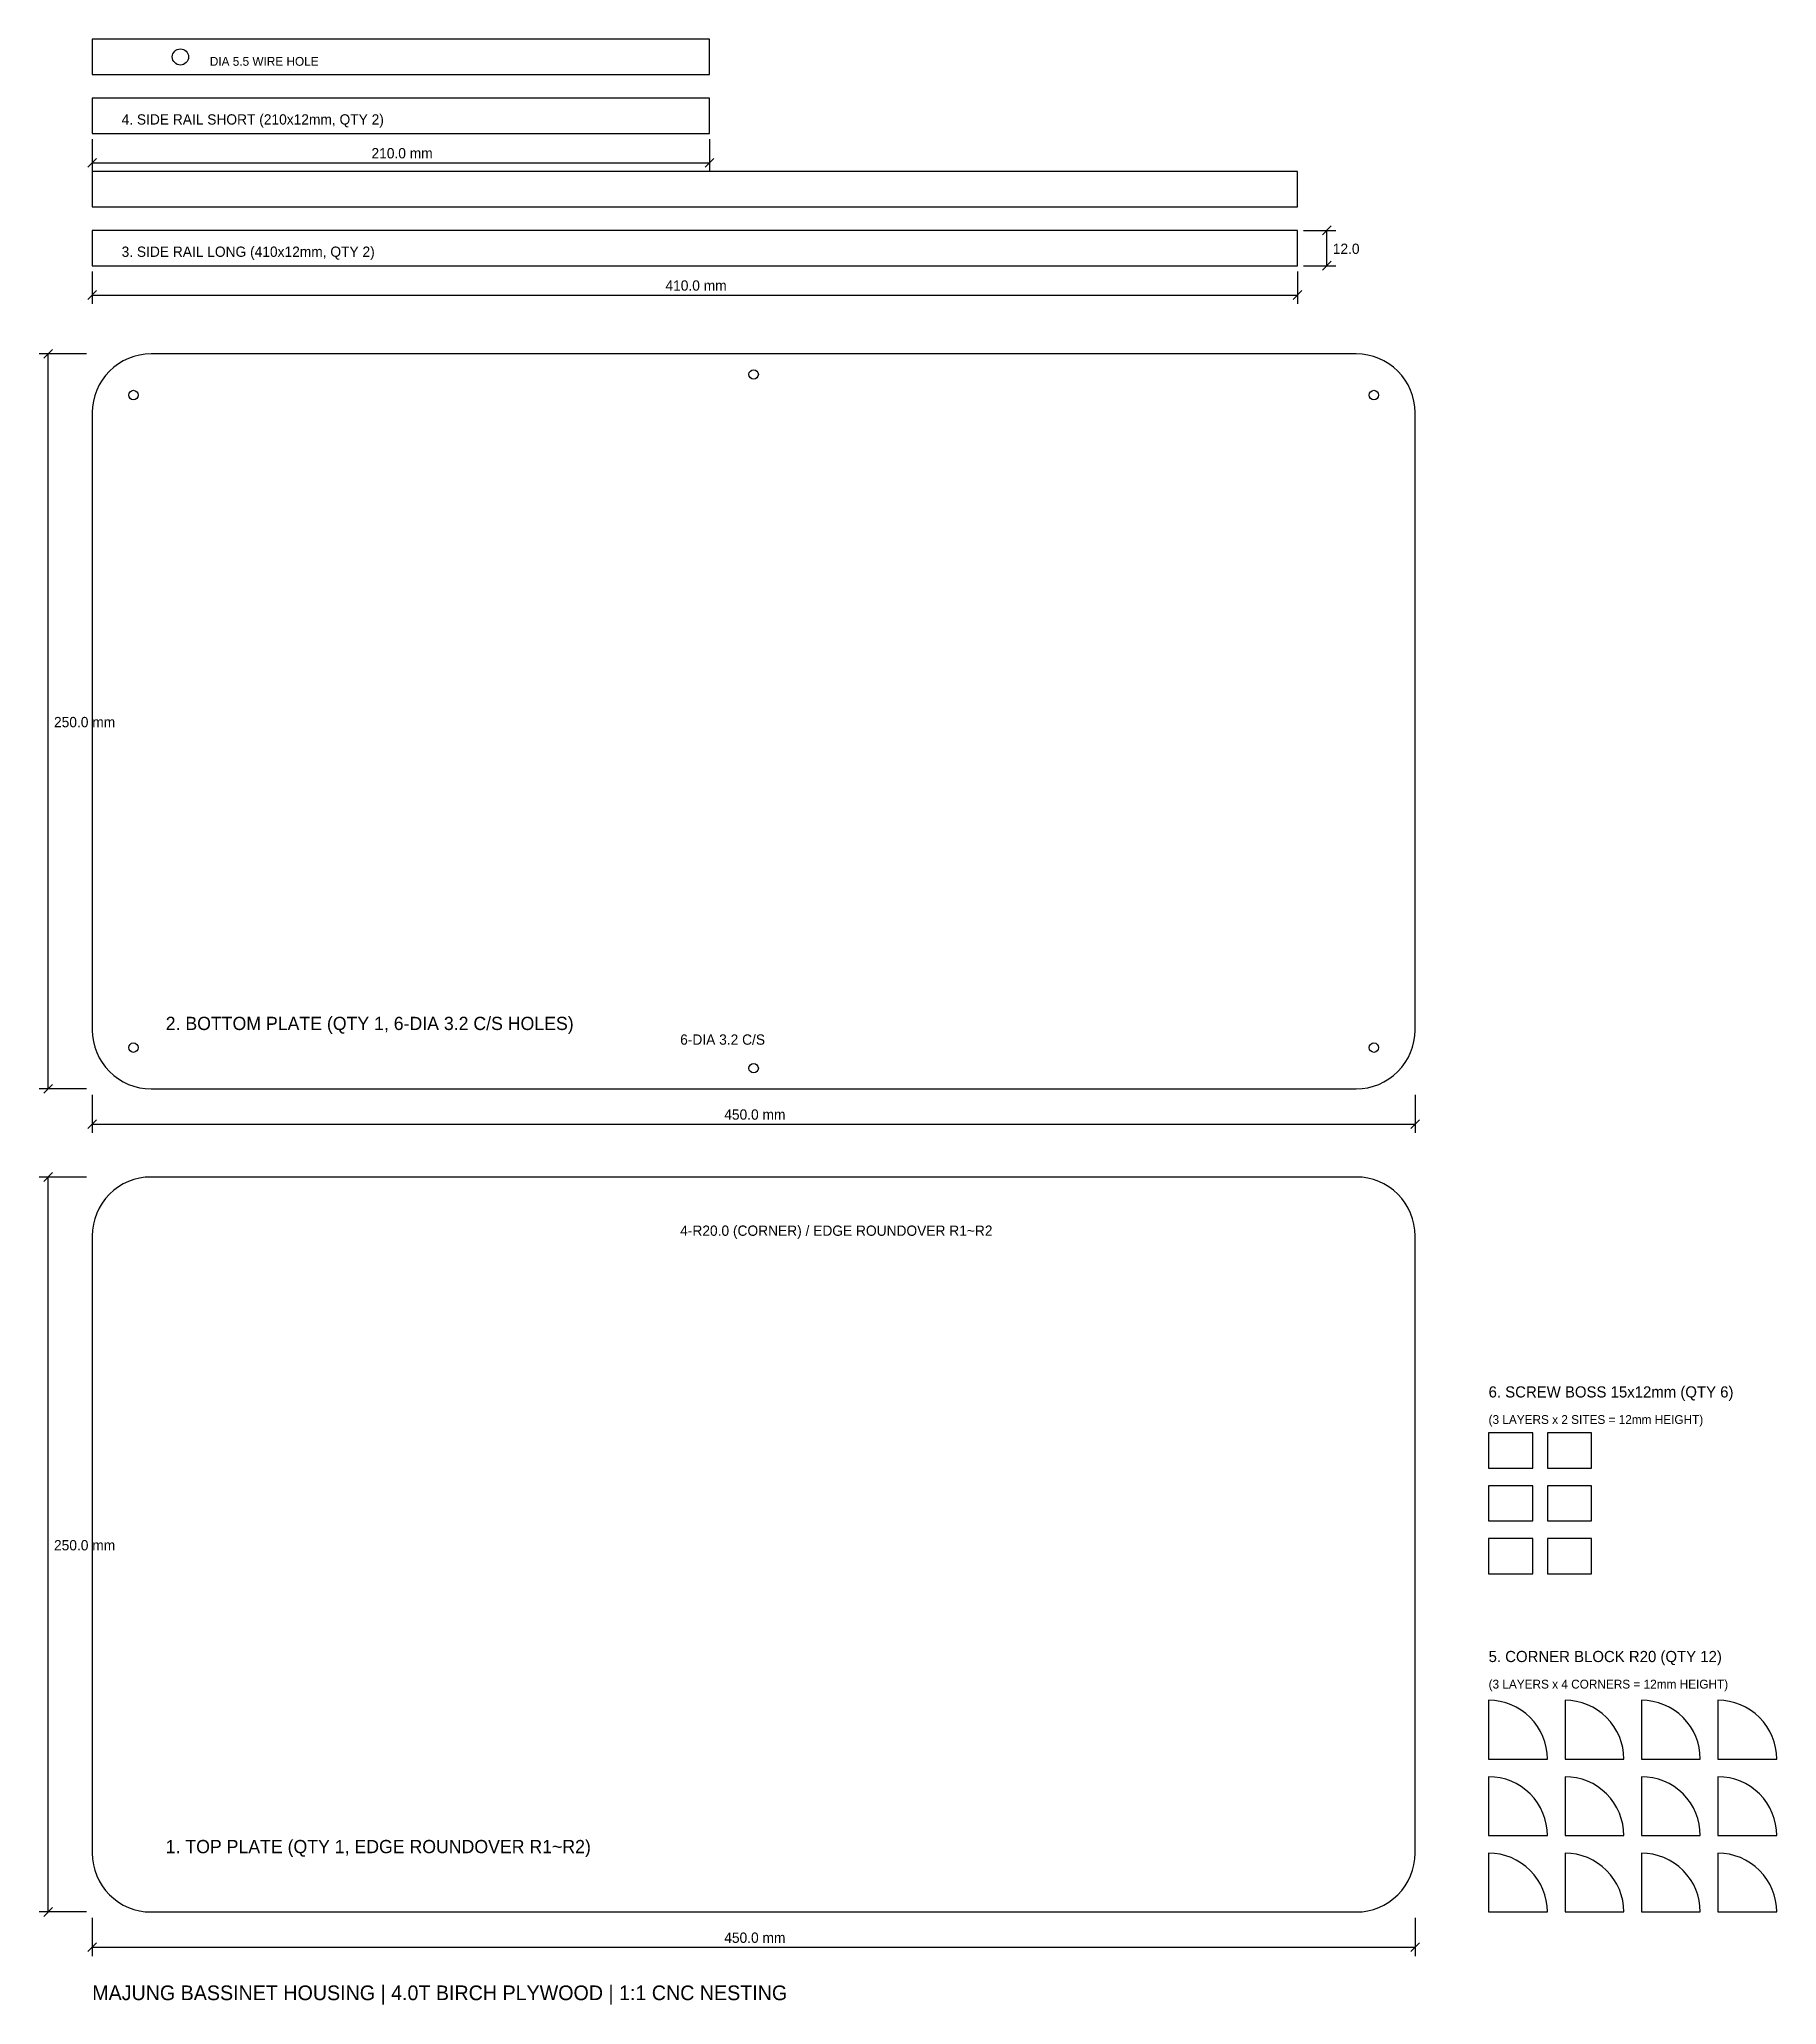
# Model space of a CAD drawing. Header units: millimetres. Extents: x -18 to 573, y -32 to 637.
import ezdxf

# ---------------------------------------------------------------- set-up
doc = ezdxf.new("R2010")
doc.units = ezdxf.units.MM
for name, color, linetype in [('CUT', 4, 'Continuous'), ('DIM', 3, 'Continuous'), ('HOLE', 1, 'Continuous'), ('TEXT', 7, 'Continuous')]:
    doc.layers.add(name, color=color, linetype=linetype)

msp = doc.modelspace()

# ---------------------------------------------------------------- linework, layer by layer
at = {"layer": 'CUT'}
for points in [[(0, 625), (210, 625), (210, 637), (0, 637)], [(0, 605), (210, 605), (210, 617), (0, 617)], [(0, 580), (410, 580), (410, 592), (0, 592)], [(0, 560), (410, 560), (410, 572), (0, 572)], [(475, 151), (490, 151), (490, 163), (475, 163)], [(495, 151), (510, 151), (510, 163), (495, 163)], [(475, 133), (490, 133), (490, 145), (475, 145)], [(495, 133), (510, 133), (510, 145), (495, 145)], [(475, 115), (490, 115), (490, 127), (475, 127)], [(495, 115), (510, 115), (510, 127), (495, 127)]]:
    msp.add_lwpolyline(points, close=True, dxfattribs=at)
for points in [[(20, 280), (430, 280, 0.414214), (450, 300), (450, 510, 0.414214), (430, 530), (20, 530, 0.414214), (0, 510), (0, 300, 0.414214)], [(20, 0), (430, 0, 0.414214), (450, 20), (450, 230, 0.414214), (430, 250), (20, 250, 0.414214), (0, 230), (0, 20, 0.414214)], [(475, 52), (495, 52, 0.414214), (475, 72)], [(501, 52), (521, 52, 0.414214), (501, 72)], [(527, 52), (547, 52, 0.414214), (527, 72)], [(553, 52), (573, 52, 0.414214), (553, 72)], [(475, 26), (495, 26, 0.414214), (475, 46)], [(501, 26), (521, 26, 0.414214), (501, 46)], [(527, 26), (547, 26, 0.414214), (527, 46)], [(553, 26), (573, 26, 0.414214), (553, 46)], [(475, 0), (495, 0, 0.414214), (475, 20)], [(501, 0), (521, 0, 0.414214), (501, 20)], [(527, 0), (547, 0, 0.414214), (527, 20)], [(553, 0), (573, 0, 0.414214), (553, 20)]]:
    msp.add_lwpolyline(points, format="xyb", close=True, dxfattribs=at)
at = {"layer": 'DIM'}
for p, q in [((0, 603), (0, 592)), ((210, 603), (210, 592)), ((-1.5, 593.5), (1.5, 596.5)), ((208.5, 593.5), (211.5, 596.5)), ((0, 595), (210, 595)), ((412, 572), (423, 572)), ((418.5, 570.5), (421.5, 573.5)), ((420, 560), (420, 572)), ((0, 558), (0, 547)), ((410, 558), (410, 547)), ((412, 560), (423, 560)), ((418.5, 558.5), (421.5, 561.5)), ((-1.5, 548.5), (1.5, 551.5)), ((0, 550), (410, 550)), ((408.5, 548.5), (411.5, 551.5)), ((-2, 530), (-18, 530)), ((-16.5, 528.5), (-13.5, 531.5)), ((-15, 280), (-15, 530)), ((-16.5, 278.5), (-13.5, 281.5)), ((-2, 280), (-18, 280)), ((0, 278), (0, 265)), ((450, 278), (450, 265)), ((-1.5, 266.5), (1.5, 269.5)), ((0, 268), (450, 268)), ((448.5, 266.5), (451.5, 269.5)), ((-2, 250), (-18, 250)), ((-16.5, 248.5), (-13.5, 251.5)), ((-15, 0), (-15, 250)), ((-2, 0), (-18, 0)), ((-16.5, -1.5), (-13.5, 1.5)), ((0, -2), (0, -15)), ((450, -2), (450, -15)), ((-1.5, -13.5), (1.5, -10.5)), ((0, -12), (450, -12)), ((448.5, -13.5), (451.5, -10.5))]:
    msp.add_line(p, q, dxfattribs=at)
at = {"layer": 'HOLE'}
for centre, radius in [((30, 631), 2.75), ((225, 523), 1.6), ((14, 516), 1.6), ((436, 516), 1.6), ((14, 294), 1.6), ((436, 294), 1.6), ((225, 287), 1.6)]:
    msp.add_circle(centre, radius, dxfattribs=at)

# ---------------------------------------------------------------- texts
at = {"layer": 'DIM'}
for s, height, p in [('DIA 5.5 WIRE HOLE', 3, (40, 628)), ('210.0 mm', 3.5, (95, 596.5)), ('12.0', 3.5, (422, 564)), ('410.0 mm', 3.5, (195, 551.5)), ('250.0 mm', 3.5, (-13, 403)), ('6-DIA 3.2 C/S', 3.5, (200, 295)), ('450.0 mm', 3.5, (215, 269.5)), ('4-R20.0 (CORNER) / EDGE ROUNDOVER R1~R2', 3.5, (200, 230)), ('(3 LAYERS x 2 SITES = 12mm HEIGHT)', 3, (475, 166)), ('250.0 mm', 3.5, (-13, 123)), ('(3 LAYERS x 4 CORNERS = 12mm HEIGHT)', 3, (475, 76)), ('450.0 mm', 3.5, (215, -10.5))]:
    msp.add_text(s, height=height, dxfattribs=at).set_placement(p)
at = {"layer": 'TEXT'}
for s, height, p in [('4. SIDE RAIL SHORT (210x12mm, QTY 2)', 3.5, (10, 608)), ('3. SIDE RAIL LONG (410x12mm, QTY 2)', 3.5, (10, 563)), ('2. BOTTOM PLATE (QTY 1, 6-DIA 3.2 C/S HOLES)', 4.5, (25, 300)), ('6. SCREW BOSS 15x12mm (QTY 6)', 3.8, (475, 175)), ('5. CORNER BLOCK R20 (QTY 12)', 3.8, (475, 85)), ('1. TOP PLATE (QTY 1, EDGE ROUNDOVER R1~R2)', 4.5, (25, 20)), ('MAJUNG BASSINET HOUSING | 4.0T BIRCH PLYWOOD | 1:1 CNC NESTING', 5, (0, -30))]:
    msp.add_text(s, height=height, dxfattribs=at).set_placement(p)

doc.saveas('drawing.dxf')
